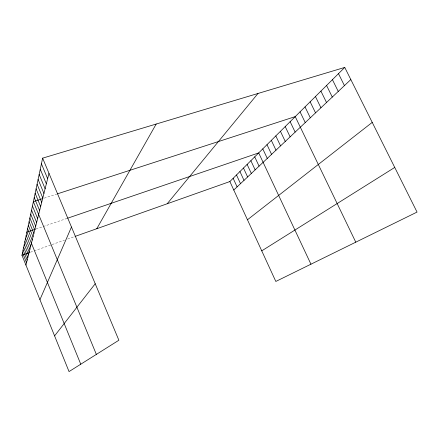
<?xml version="1.0" encoding="UTF-8"?>
<svg xmlns="http://www.w3.org/2000/svg" width="439" height="439" viewBox="0 0 439 439"><rect width="100%" height="100%" fill="white"/><g stroke="black" fill="none" stroke-linecap="round" stroke-linejoin="round"><path stroke-width="0.33" stroke-dasharray="2.19 1.65" d="M30.467 252.222L50.809 245.011M52.065 244.567L64.549 240.144M67.65 239.041L74.41 236.648M35.954 229.021L67.002 218.413M44.169 198.143L56.724 194.071"/><path stroke-width="0.66" d="M42.627 158.15L118.876 340.236L69.038 371.581L21.95 255.24L42.627 158.15L344.758 67.419L417.05 212.081L275.818 281.448L229.877 181.548L344.758 67.419M25.934 265.079L48.987 173.334M39.933 299.667L71.469 227.018M96.772 228.724L156.185 124.045M54.584 335.873L95.219 283.748M167.193 203.762L257.995 93.474M233.773 190.027L350.827 79.569M247.453 219.774L372.228 122.393M261.748 250.856L394.743 167.435M21.95 255.24L29.248 252.65M75.02 236.429L229.877 181.548M35.307 229.24L26.872 232.121L80.765 364.205M67.628 218.199L258.692 152.92L310.949 264.196M42.901 198.56L33.364 201.655L96.355 354.405M57.35 193.868L295.227 116.62L355.782 242.174M338.485 73.648L344.428 85.605M332.427 79.668L338.255 91.433M326.572 85.484L332.285 97.063M320.914 91.103L326.517 102.507M315.443 96.542L320.936 107.774M310.143 101.804L315.537 112.867M305.017 106.902L310.307 117.8M300.046 111.835L305.242 122.58M290.135 121.685L295.145 132.112M285.207 126.58L290.124 136.853M280.433 131.321L285.262 141.44M275.813 135.914L280.554 145.88M271.335 140.365L275.988 150.187M266.989 144.678L271.565 154.363M262.78 148.859L267.274 158.408M254.719 156.866L259.07 166.151M250.867 160.696L255.147 169.855M247.119 164.416L251.333 173.454M243.48 168.033L247.623 176.955M239.935 171.55L244.018 180.358M236.495 174.974L240.512 183.667M233.142 178.305L237.098 186.888M41.425 163.807L47.642 178.684M40.267 169.229L46.353 183.815M39.164 174.426L45.118 188.732M38.1 179.419L43.933 193.456M37.079 184.215L42.792 197.989M36.097 188.825L41.694 202.352M35.147 193.264L40.64 206.544M34.242 197.539L39.625 210.583M32.442 205.984L37.622 218.562M31.553 210.144L36.635 222.496M30.703 214.15L35.68 226.283M29.879 218.007L34.769 229.926M29.089 221.728L33.885 233.444M28.321 225.317L33.035 236.83M27.586 228.779L32.212 240.1M26.186 235.353L30.648 246.306M25.522 238.476L29.907 249.259M24.875 241.499L29.194 252.107M24.255 244.424L28.497 254.872M23.651 247.256L27.827 257.545M23.064 250L27.174 260.135M22.499 252.661L26.543 262.643"/></g></svg>
